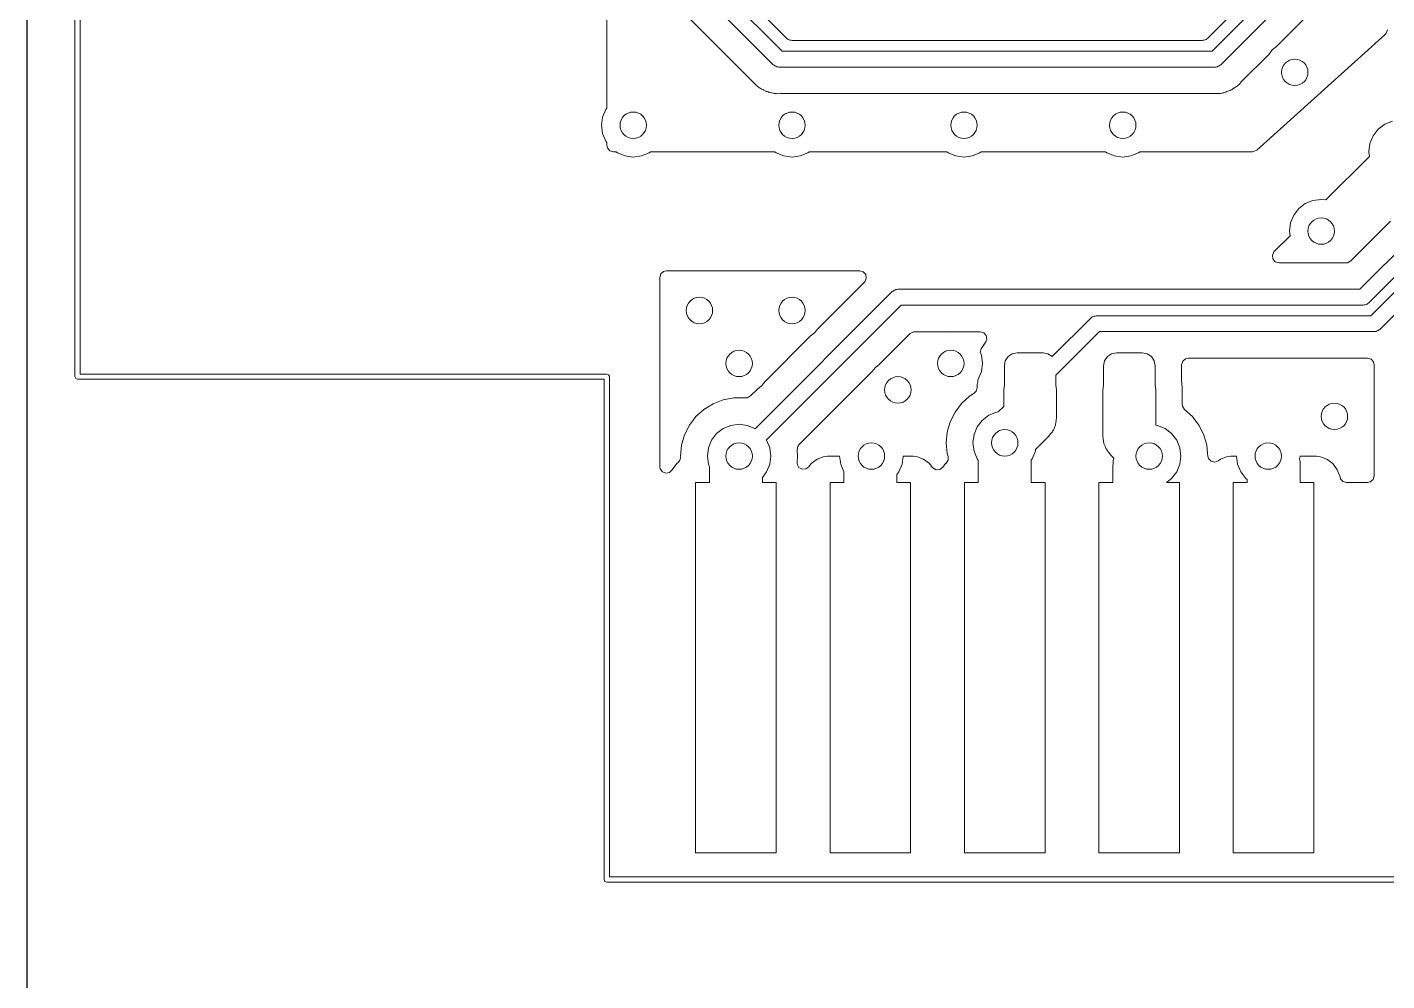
# Model space of a CAD drawing. Header units: millimetres. Extents: x 0 to 594, y 0 to 420.
# Drawn here: x 102.7 to 154.1, y 148.7 to 184.8 of the extents above; entities that cross this region are included whole.
import ezdxf

# ---------------------------------------------------------------- set-up
doc = ezdxf.new("R2010")
doc.units = ezdxf.units.MM
doc.linetypes.add('K5LT32768', pattern=[0])
picture_1 = doc.add_image_def('image1.png', size_in_pixel=(1000, 1000))

msp = doc.modelspace()

# ---------------------------------------------------------------- linework, layer by layer
at = {"color": 7, "linetype": 'K5LT32768', "lineweight": 18}
for p, q in [((104.5, 171.559), (104.5, 299.559)), ((104.7, 299.459), (104.7, 171.659)), ((128.4, 186.683), (131.224, 183.859)), ((131.388, 184.347), (128.888, 186.847)), ((149.812, 186.847), (147.312, 184.347)), ((147.476, 183.859), (150.3, 186.683)), ((124.6, 181.71), (124.6, 186.408)), ((130.888, 183.347), (127.888, 186.347)), ((150.812, 186.347), (147.812, 183.347)), ((127.227, 185.591), (128.76, 184.059)), ((149.91, 184.029), (151.399, 185.518)), ((154.018, 184.485), (149.171, 180.122)), ((154.06, 184.535), (154.018, 184.485)), ((154.1, 184.669), (154.06, 184.535)), ((128.76, 184.059), (130.059, 182.76)), ((131.422, 184.327), (131.388, 184.347)), ((131.45, 184.299), (131.422, 184.327)), ((131.488, 184.289), (131.45, 184.299)), ((131.522, 184.269), (131.488, 184.289)), ((131.562, 184.269), (131.522, 184.269)), ((131.6, 184.259), (131.562, 184.269)), ((147.1, 184.259), (131.6, 184.259)), ((147.138, 184.269), (147.1, 184.259)), ((147.177, 184.269), (147.138, 184.269)), ((147.212, 184.289), (147.177, 184.269)), ((147.25, 184.299), (147.212, 184.289)), ((147.278, 184.327), (147.25, 184.299)), ((147.312, 184.347), (147.278, 184.327)), ((149.751, 183.907), (149.91, 184.029)), ((131.224, 183.859), (147.476, 183.859)), ((148.567, 182.686), (149.629, 183.749)), ((149.629, 183.749), (149.751, 183.907)), ((130.922, 183.327), (130.888, 183.347)), ((130.95, 183.299), (130.922, 183.327)), ((130.988, 183.289), (130.95, 183.299)), ((131.022, 183.269), (130.988, 183.289)), ((131.062, 183.269), (131.022, 183.269)), ((131.1, 183.259), (131.062, 183.269)), ((147.6, 183.259), (131.1, 183.259)), ((147.638, 183.269), (147.6, 183.259)), ((147.677, 183.269), (147.638, 183.269)), ((147.712, 183.289), (147.677, 183.269)), ((147.75, 183.299), (147.712, 183.289)), ((147.778, 183.327), (147.75, 183.299)), ((147.812, 183.347), (147.778, 183.327)), ((130.059, 182.76), (130.079, 182.735)), ((130.079, 182.735), (130.079, 182.735)), ((130.079, 182.735), (130.089, 182.723)), ((130.089, 182.723), (130.128, 182.686)), ((130.128, 182.686), (130.194, 182.624)), ((130.194, 182.624), (130.238, 182.581)), ((130.238, 182.581), (130.249, 182.572)), ((130.249, 182.572), (130.258, 182.564)), ((130.258, 182.564), (130.317, 182.509)), ((130.317, 182.509), (130.329, 182.498)), ((130.329, 182.498), (130.366, 182.477)), ((130.366, 182.477), (130.399, 182.456)), ((130.399, 182.456), (130.432, 182.43)), ((130.432, 182.43), (130.521, 182.392)), ((148.232, 182.41), (148.31, 182.467)), ((148.31, 182.467), (148.32, 182.473)), ((148.32, 182.473), (148.404, 182.523)), ((148.404, 182.523), (148.434, 182.553)), ((148.434, 182.553), (148.463, 182.578)), ((148.463, 182.578), (148.497, 182.603)), ((148.497, 182.603), (148.559, 182.678)), ((148.559, 182.678), (148.567, 182.686)), ((130.521, 182.392), (130.532, 182.386)), ((130.532, 182.386), (130.617, 182.34)), ((130.617, 182.34), (130.648, 182.332)), ((130.648, 182.332), (130.658, 182.329)), ((130.658, 182.329), (130.695, 182.316)), ((130.695, 182.316), (130.734, 182.3)), ((130.734, 182.3), (130.83, 182.284)), ((130.83, 182.284), (130.841, 182.282)), ((130.841, 182.282), (130.935, 182.258)), ((130.935, 182.258), (130.978, 182.258)), ((130.978, 182.258), (131.017, 182.255)), ((131.017, 182.255), (131.059, 182.248)), ((131.059, 182.248), (131.155, 182.257)), ((131.155, 182.257), (131.167, 182.258)), ((131.167, 182.258), (131.592, 182.258)), ((131.592, 182.258), (131.6, 182.259)), ((131.6, 182.259), (131.607, 182.258)), ((131.607, 182.258), (138.092, 182.258)), ((138.092, 182.258), (138.1, 182.259)), ((138.1, 182.259), (138.107, 182.258)), ((138.107, 182.258), (144.092, 182.258)), ((144.092, 182.258), (144.1, 182.259)), ((144.1, 182.259), (144.107, 182.258)), ((144.107, 182.258), (147.429, 182.258)), ((147.429, 182.258), (147.461, 182.254)), ((147.461, 182.254), (147.461, 182.255)), ((147.461, 182.255), (147.476, 182.253)), ((147.476, 182.253), (147.62, 182.258)), ((147.62, 182.258), (147.682, 182.258)), ((147.682, 182.258), (147.696, 182.26)), ((147.696, 182.26), (147.708, 182.261)), ((147.708, 182.261), (147.805, 182.264)), ((147.805, 182.264), (147.846, 182.275)), ((147.846, 182.275), (147.884, 182.283)), ((147.884, 182.283), (147.926, 182.289)), ((147.926, 182.289), (148.016, 182.324)), ((148.016, 182.324), (148.027, 182.328)), ((148.027, 182.328), (148.121, 182.355)), ((148.121, 182.355), (148.157, 182.377)), ((148.157, 182.377), (148.192, 182.394)), ((148.192, 182.394), (148.232, 182.41)), ((124.441, 181.369), (124.561, 181.659)), ((124.561, 181.659), (124.6, 181.71)), ((124.4, 181.059), (124.441, 181.369)), ((124.441, 180.748), (124.4, 181.059)), ((153.561, 180.659), (153.751, 180.907)), ((153.751, 180.907), (154, 181.098)), ((154, 181.098), (154.289, 181.218)), ((124.561, 180.459), (124.441, 180.748)), ((124.6, 180.408), (124.561, 180.459)), ((124.6, 180.307), (124.6, 180.408)), ((153.4, 180.059), (153.441, 180.369)), ((153.441, 180.369), (153.561, 180.659)), ((124.622, 180.204), (124.6, 180.307)), ((124.714, 180.098), (124.622, 180.204)), ((124.848, 180.059), (124.714, 180.098)), ((124.949, 180.059), (124.848, 180.059)), ((125, 180.02), (124.949, 180.059)), ((125.289, 179.9), (125, 180.02)), ((125.6, 179.859), (125.289, 179.9)), ((125.91, 179.9), (125.6, 179.859)), ((126.2, 180.02), (125.91, 179.9)), ((126.251, 180.059), (126.2, 180.02)), ((130.949, 180.059), (126.251, 180.059)), ((131, 180.02), (130.949, 180.059)), ((131.289, 179.9), (131, 180.02)), ((131.6, 179.859), (131.289, 179.9)), ((131.91, 179.9), (131.6, 179.859)), ((132.2, 180.02), (131.91, 179.9)), ((132.251, 180.059), (132.2, 180.02)), ((137.449, 180.059), (132.251, 180.059)), ((137.5, 180.02), (137.449, 180.059)), ((137.789, 179.9), (137.5, 180.02)), ((138.1, 179.859), (137.789, 179.9)), ((138.41, 179.9), (138.1, 179.859)), ((138.7, 180.02), (138.41, 179.9)), ((138.751, 180.059), (138.7, 180.02)), ((143.449, 180.059), (138.751, 180.059)), ((143.5, 180.02), (143.449, 180.059)), ((143.789, 179.9), (143.5, 180.02)), ((144.1, 179.859), (143.789, 179.9)), ((144.41, 179.9), (144.1, 179.859)), ((144.7, 180.02), (144.41, 179.9)), ((144.751, 180.059), (144.7, 180.02)), ((149.005, 180.059), (144.751, 180.059)), ((149.045, 180.062), (149.005, 180.059)), ((149.171, 180.122), (149.045, 180.062)), ((151.777, 178.236), (153.423, 179.882)), ((153.423, 179.882), (153.4, 180.059)), ((150.561, 177.659), (150.751, 177.907)), ((150.751, 177.907), (151, 178.098)), ((151, 178.098), (151.289, 178.218)), ((151.289, 178.218), (151.6, 178.259)), ((151.6, 178.259), (151.777, 178.236)), ((150.4, 177.059), (150.441, 177.369)), ((150.441, 177.369), (150.561, 177.659)), ((154.218, 177.431), (152.719, 175.932)), ((149.824, 176.283), (150.423, 176.882)), ((150.423, 176.882), (150.4, 177.059)), ((149.754, 176.143), (149.812, 176.27)), ((149.812, 176.27), (149.824, 176.283)), ((153.061, 174.859), (154.973, 176.771)), ((155.31, 176.259), (153.398, 174.347)), ((149.774, 176.005), (149.754, 176.143)), ((149.865, 175.899), (149.774, 176.005)), ((150, 175.86), (149.865, 175.899)), ((151.592, 175.86), (150, 175.86)), ((151.6, 175.859), (151.592, 175.86)), ((151.607, 175.86), (151.6, 175.859)), ((152.544, 175.86), (151.607, 175.86)), ((152.597, 175.866), (152.544, 175.86)), ((152.719, 175.932), (152.597, 175.866)), ((153.476, 173.859), (155.388, 175.771)), ((126.6, 175.311), (126.639, 175.445)), ((126.6, 168.157), (126.6, 175.311)), ((126.639, 175.445), (126.745, 175.536)), ((126.745, 175.536), (126.848, 175.559)), ((126.848, 175.559), (134.161, 175.559)), ((134.161, 175.559), (134.295, 175.519)), ((134.295, 175.519), (134.387, 175.414)), ((134.407, 175.276), (134.349, 175.148)), ((134.387, 175.414), (134.407, 175.276)), ((155.724, 175.259), (153.812, 173.347)), ((130.208, 169.592), (135.388, 174.771)), ((134.337, 175.135), (132.57, 173.369)), ((134.349, 175.148), (134.337, 175.135)), ((135.388, 174.771), (135.422, 174.791)), ((135.422, 174.791), (135.45, 174.819)), ((135.45, 174.819), (135.488, 174.829)), ((135.488, 174.829), (135.522, 174.849)), ((135.522, 174.849), (135.562, 174.849)), ((135.562, 174.849), (135.6, 174.859)), ((135.6, 174.859), (153.061, 174.859)), ((135.724, 174.259), (130.633, 169.167)), ((153.186, 174.259), (135.724, 174.259)), ((153.224, 174.269), (153.186, 174.259)), ((153.263, 174.269), (153.224, 174.269)), ((153.297, 174.289), (153.263, 174.269)), ((153.336, 174.299), (153.297, 174.289)), ((153.363, 174.327), (153.336, 174.299)), ((153.398, 174.347), (153.363, 174.327)), ((141.432, 172.316), (142.888, 173.771)), ((142.888, 173.771), (142.922, 173.791)), ((142.922, 173.791), (142.95, 173.819)), ((142.95, 173.819), (142.988, 173.829)), ((142.988, 173.829), (143.022, 173.849)), ((143.022, 173.849), (143.062, 173.849)), ((143.062, 173.849), (143.1, 173.859)), ((143.1, 173.859), (153.476, 173.859)), ((132.448, 173.21), (132.29, 173.088)), ((132.57, 173.369), (132.448, 173.21)), ((134.91, 172.029), (136.066, 173.185)), ((136.066, 173.185), (136.189, 173.252)), ((136.189, 173.252), (136.241, 173.258)), ((136.241, 173.258), (137.592, 173.258)), ((137.592, 173.258), (137.6, 173.259)), ((137.6, 173.259), (137.607, 173.258)), ((137.607, 173.258), (138.713, 173.258)), ((138.713, 173.258), (138.847, 173.218)), ((138.847, 173.218), (138.938, 173.113)), ((143.224, 173.259), (141.575, 171.61)), ((153.6, 173.259), (143.224, 173.259)), ((153.638, 173.269), (153.6, 173.259)), ((153.677, 173.269), (153.638, 173.269)), ((153.712, 173.289), (153.677, 173.269)), ((153.75, 173.299), (153.712, 173.289)), ((153.778, 173.327), (153.75, 173.299)), ((153.812, 173.347), (153.778, 173.327)), ((132.29, 173.088), (130.57, 171.369)), ((138.924, 172.88), (138.754, 172.605)), ((138.958, 172.975), (138.924, 172.88)), ((138.938, 173.113), (138.958, 172.975)), ((138.754, 172.605), (138.713, 172.48)), ((138.713, 172.48), (138.759, 172.369)), ((138.759, 172.369), (138.8, 172.059)), ((139.625, 171.971), (139.662, 172.158)), ((139.662, 172.158), (139.768, 172.316)), ((139.768, 172.316), (139.926, 172.422)), ((139.926, 172.422), (140.112, 172.459)), ((140.112, 172.459), (141.087, 172.459)), ((141.087, 172.459), (141.274, 172.422)), ((141.274, 172.422), (141.432, 172.316)), ((141.432, 172.316), (141.432, 172.316)), ((143.375, 171.971), (143.412, 172.158)), ((143.412, 172.158), (143.518, 172.316)), ((143.518, 172.316), (143.676, 172.422)), ((143.676, 172.422), (143.862, 172.459)), ((143.862, 172.459), (144.837, 172.459)), ((144.837, 172.459), (145.024, 172.422)), ((145.024, 172.422), (145.182, 172.316)), ((145.182, 172.316), (145.288, 172.158)), ((145.288, 172.158), (145.325, 171.971)), ((146.365, 172.144), (146.471, 172.235)), ((146.471, 172.235), (146.574, 172.258)), ((146.574, 172.258), (153.352, 172.258)), ((153.352, 172.258), (153.486, 172.218)), ((153.486, 172.218), (153.577, 172.113)), ((104.7, 171.659), (119.6, 171.659)), ((119.6, 171.659), (124.6, 171.659)), ((124.6, 171.659), (124.67, 171.63)), ((131.861, 168.98), (134.629, 171.749)), ((134.629, 171.749), (134.751, 171.907)), ((134.751, 171.907), (134.91, 172.029)), ((138.759, 171.748), (138.639, 171.459)), ((138.8, 172.059), (138.759, 171.748)), ((139.625, 171.233), (139.625, 171.971)), ((143.375, 171.233), (143.375, 171.971)), ((145.325, 171.971), (145.325, 171.233)), ((146.326, 172.01), (146.365, 172.144)), ((146.326, 171.412), (146.326, 172.01)), ((153.577, 172.113), (153.6, 172.01)), ((153.6, 172.01), (153.6, 167.807)), ((104.529, 171.488), (104.5, 171.559)), ((104.6, 171.459), (104.529, 171.488)), ((119.6, 171.459), (104.6, 171.459)), ((124.5, 171.459), (119.6, 171.459)), ((124.5, 152.559), (124.5, 171.459)), ((124.67, 171.63), (124.7, 171.559)), ((124.7, 171.559), (124.7, 152.659)), ((130.448, 171.21), (130.289, 171.088)), ((130.57, 171.369), (130.448, 171.21)), ((138.599, 171.141), (138.559, 171.007)), ((138.619, 171.359), (138.599, 171.262)), ((138.599, 171.262), (138.599, 171.141)), ((138.624, 171.409), (138.619, 171.359)), ((138.639, 171.459), (138.624, 171.439)), ((138.624, 171.439), (138.624, 171.409)), ((139.6, 171.059), (139.625, 171.233)), ((141.575, 171.61), (141.575, 171.233)), ((141.575, 171.233), (141.6, 171.059)), ((143.35, 171.059), (143.375, 171.233)), ((145.325, 171.233), (145.35, 171.059)), ((146.326, 171.4), (146.326, 171.412)), ((146.351, 171.16), (146.326, 171.4)), ((146.351, 170.506), (146.351, 171.16)), ((128.995, 170.685), (128.615, 170.538)), ((129.396, 170.76), (128.995, 170.685)), ((129.804, 170.76), (129.396, 170.76)), ((129.808, 170.759), (129.804, 170.76)), ((129.811, 170.759), (129.808, 170.759)), ((129.815, 170.759), (129.811, 170.759)), ((129.906, 170.761), (129.815, 170.759)), ((129.815, 170.759), (129.815, 170.759)), ((130.029, 170.828), (129.906, 170.761)), ((130.289, 171.088), (130.029, 170.828)), ((138.308, 170.823), (138.006, 170.548)), ((138.481, 170.93), (138.308, 170.823)), ((138.559, 171.007), (138.481, 170.93)), ((139.6, 170.433), (139.6, 171.059)), ((141.6, 171.059), (141.6, 170.019)), ((143.35, 169.309), (143.35, 171.059)), ((145.35, 171.059), (145.35, 169.726)), ((128.268, 170.323), (127.966, 170.048)), ((128.614, 170.538), (128.268, 170.323)), ((137.76, 170.222), (137.579, 169.857)), ((138.006, 170.548), (137.76, 170.222)), ((138.791, 169.907), (139.04, 170.098)), ((139.04, 170.098), (139.329, 170.218)), ((139.329, 170.218), (139.393, 170.226)), ((139.393, 170.226), (139.6, 170.433)), ((146.359, 170.442), (146.351, 170.506)), ((146.432, 170.323), (146.359, 170.442)), ((146.733, 170.048), (146.432, 170.323)), ((127.72, 169.722), (127.539, 169.357)), ((127.966, 170.048), (127.72, 169.722)), ((128.751, 169.407), (129, 169.598)), ((129, 169.598), (129.289, 169.718)), ((129.289, 169.718), (129.6, 169.759)), ((129.6, 169.759), (129.91, 169.718)), ((129.91, 169.718), (130.2, 169.598)), ((130.2, 169.598), (130.208, 169.592)), ((137.579, 169.857), (137.467, 169.465)), ((138.481, 169.369), (138.601, 169.659)), ((138.601, 169.659), (138.791, 169.907)), ((141.515, 169.64), (141.477, 169.54)), ((141.559, 169.737), (141.515, 169.64)), ((141.564, 169.773), (141.559, 169.737)), ((141.577, 169.806), (141.564, 169.773)), ((141.585, 169.913), (141.577, 169.806)), ((141.6, 170.019), (141.585, 169.913)), ((145.35, 169.726), (145.41, 169.718)), ((145.41, 169.718), (145.7, 169.598)), ((145.7, 169.598), (145.948, 169.407)), ((146.762, 170.011), (146.733, 170.048)), ((146.979, 169.722), (146.762, 170.011)), ((147.161, 169.357), (146.979, 169.722)), ((127.539, 169.357), (127.427, 168.965)), ((128.441, 168.869), (128.561, 169.159)), ((128.561, 169.159), (128.751, 169.407)), ((130.633, 169.167), (130.639, 169.159)), ((130.639, 169.159), (130.759, 168.869)), ((137.467, 169.465), (137.429, 169.059)), ((138.44, 169.059), (138.481, 169.369)), ((141.307, 169.312), (140.807, 168.812)), ((141.371, 169.397), (141.307, 169.312)), ((141.441, 169.478), (141.371, 169.397)), ((141.456, 169.511), (141.441, 169.478)), ((141.477, 169.54), (141.456, 169.511)), ((143.365, 169.203), (143.35, 169.309)), ((143.373, 169.096), (143.365, 169.203)), ((143.385, 169.063), (143.373, 169.096)), ((145.948, 169.407), (146.139, 169.159)), ((146.139, 169.159), (146.259, 168.869)), ((147.273, 168.965), (147.161, 169.357)), ((127.427, 168.965), (127.389, 168.559)), ((127.389, 168.559), (127.392, 168.535)), ((128.4, 168.559), (128.441, 168.869)), ((128.441, 168.248), (128.4, 168.559)), ((130.759, 168.869), (130.8, 168.559)), ((130.8, 168.559), (130.759, 168.248)), ((131.789, 168.328), (131.81, 168.559)), ((131.79, 168.782), (131.816, 168.919)), ((131.81, 168.559), (131.79, 168.782)), ((131.816, 168.919), (131.861, 168.98)), ((132.94, 168.559), (132.821, 168.546)), ((133.4, 168.559), (132.94, 168.559)), ((133.441, 168.248), (133.4, 168.559)), ((135.8, 168.559), (135.759, 168.248)), ((136.179, 168.559), (135.8, 168.559)), ((136.299, 168.546), (136.179, 168.559)), ((137.429, 169.059), (137.467, 168.653)), ((137.467, 168.653), (137.497, 168.545)), ((138.481, 168.748), (138.44, 169.059)), ((138.601, 168.459), (138.481, 168.748)), ((140.799, 168.748), (140.679, 168.459)), ((140.807, 168.812), (140.799, 168.748)), ((143.39, 169.027), (143.385, 169.063)), ((143.435, 168.93), (143.39, 169.027)), ((143.472, 168.83), (143.435, 168.93)), ((143.494, 168.801), (143.472, 168.83)), ((143.509, 168.768), (143.494, 168.801)), ((143.579, 168.687), (143.509, 168.768)), ((143.643, 168.602), (143.579, 168.687)), ((143.768, 168.477), (143.643, 168.602)), ((146.259, 168.869), (146.3, 168.559)), ((146.3, 168.559), (146.259, 168.248)), ((147.302, 168.653), (147.273, 168.965)), ((147.31, 168.557), (147.302, 168.653)), ((147.34, 168.461), (147.31, 168.557)), ((148.18, 168.559), (148.061, 168.546)), ((148.4, 168.559), (148.18, 168.559)), ((148.441, 168.248), (148.4, 168.559)), ((150.8, 168.559), (150.786, 168.454)), ((151.419, 168.559), (150.8, 168.559)), ((151.539, 168.546), (151.419, 168.559)), ((126.615, 168.071), (126.6, 168.157)), ((126.699, 167.959), (126.615, 168.071)), ((127.065, 168.038), (127.061, 168.034)), ((127.068, 168.044), (127.065, 168.038)), ((127.241, 168.274), (127.068, 168.044)), ((127.293, 168.313), (127.241, 168.274)), ((127.365, 168.398), (127.293, 168.313)), ((127.392, 168.535), (127.365, 168.398)), ((128.48, 168.154), (128.441, 168.248)), ((128.48, 167.559), (128.48, 168.154)), ((130.759, 168.248), (130.639, 167.959)), ((131.793, 168.253), (131.789, 168.328)), ((131.86, 168.13), (131.793, 168.253)), ((131.983, 168.063), (131.86, 168.13)), ((132.122, 168.073), (131.983, 168.063)), ((132.234, 168.157), (132.122, 168.073)), ((132.321, 168.273), (132.234, 168.157)), ((132.552, 168.446), (132.321, 168.273)), ((132.821, 168.546), (132.552, 168.446)), ((133.56, 167.961), (133.441, 168.248)), ((135.759, 168.248), (135.639, 167.959)), ((136.568, 168.446), (136.299, 168.546)), ((136.798, 168.273), (136.568, 168.446)), ((136.901, 168.136), (136.798, 168.273)), ((136.924, 168.11), (136.901, 168.136)), ((137.046, 168.043), (136.924, 168.11)), ((137.186, 168.053), (137.046, 168.043)), ((137.298, 168.136), (137.186, 168.053)), ((137.401, 168.274), (137.298, 168.136)), ((137.408, 168.279), (137.401, 168.274)), ((137.42, 168.289), (137.408, 168.279)), ((137.496, 168.406), (137.42, 168.289)), ((137.497, 168.545), (137.496, 168.406)), ((138.64, 168.408), (138.601, 168.459)), ((138.64, 167.559), (138.64, 168.408)), ((140.679, 168.459), (140.64, 168.408)), ((140.64, 168.408), (140.64, 167.559)), ((143.72, 168.179), (143.735, 168.285)), ((143.72, 167.559), (143.72, 168.179)), ((143.735, 168.285), (143.743, 168.391)), ((143.743, 168.391), (143.755, 168.425)), ((143.755, 168.425), (143.76, 168.461)), ((143.76, 168.461), (143.768, 168.477)), ((146.259, 168.248), (146.139, 167.959)), ((147.438, 168.362), (147.34, 168.461)), ((147.575, 168.333), (147.438, 168.362)), ((147.706, 168.381), (147.575, 168.333)), ((147.792, 168.446), (147.706, 168.381)), ((148.061, 168.546), (147.792, 168.446)), ((148.561, 167.959), (148.441, 168.248)), ((150.786, 168.454), (150.8, 168.359)), ((150.8, 168.359), (150.8, 167.559)), ((151.808, 168.446), (151.539, 168.546)), ((152.038, 168.273), (151.808, 168.446)), ((152.21, 168.043), (152.038, 168.273)), ((152.311, 167.774), (152.21, 168.043)), ((126.83, 167.91), (126.699, 167.959)), ((126.967, 167.94), (126.83, 167.91)), ((127.057, 168.03), (126.967, 167.94)), ((127.058, 168.029), (127.057, 168.03)), ((127.061, 168.034), (127.058, 168.029)), ((127.956, 153.559), (127.956, 167.559)), ((127.956, 167.559), (128.48, 167.559)), ((130.639, 167.959), (130.48, 167.751)), ((130.48, 167.751), (130.48, 167.559)), ((130.48, 167.559), (131.004, 167.559)), ((131.004, 167.559), (131.004, 153.559)), ((133.036, 153.559), (133.036, 167.559)), ((133.036, 167.559), (133.56, 167.559)), ((133.56, 167.559), (133.56, 167.961)), ((135.639, 167.959), (135.56, 167.856)), ((135.56, 167.856), (135.56, 167.559)), ((135.56, 167.559), (136.084, 167.559)), ((136.084, 167.559), (136.084, 153.559)), ((138.116, 153.559), (138.116, 167.559)), ((138.116, 167.559), (138.64, 167.559)), ((140.64, 167.559), (141.164, 167.559)), ((141.164, 167.559), (141.164, 153.559)), ((143.196, 153.559), (143.196, 167.559)), ((143.196, 167.559), (143.72, 167.559)), ((145.948, 167.71), (145.751, 167.559)), ((145.751, 167.559), (146.244, 167.559)), ((146.139, 167.959), (145.948, 167.71)), ((146.244, 167.559), (146.244, 153.559)), ((148.276, 153.559), (148.276, 167.559)), ((148.276, 167.559), (148.8, 167.559)), ((148.751, 167.71), (148.561, 167.959)), ((148.8, 167.673), (148.751, 167.71)), ((148.8, 167.559), (148.8, 167.673)), ((150.8, 167.559), (151.324, 167.559)), ((151.324, 167.559), (151.324, 153.559)), ((152.315, 167.758), (152.311, 167.774)), ((152.316, 167.759), (152.315, 167.758)), ((152.331, 167.704), (152.316, 167.759)), ((152.423, 167.598), (152.331, 167.704)), ((152.557, 167.559), (152.423, 167.598)), ((153.352, 167.559), (152.557, 167.559)), ((153.455, 167.581), (153.352, 167.559)), ((153.56, 167.673), (153.455, 167.581)), ((153.6, 167.807), (153.56, 167.673)), ((131.004, 153.559), (127.956, 153.559)), ((136.084, 153.559), (133.036, 153.559)), ((141.164, 153.559), (138.116, 153.559)), ((146.244, 153.559), (143.196, 153.559)), ((151.324, 153.559), (148.276, 153.559)), ((124.7, 152.659), (154.5, 152.659)), ((124.529, 152.488), (124.5, 152.559)), ((124.6, 152.459), (124.529, 152.488)), ((154.6, 152.459), (124.6, 152.459))]:
    msp.add_line(p, q, dxfattribs=at)
for centre in [(150.6, 183.059), (125.6, 181.059), (131.6, 181.059), (138.1, 181.059), (144.1, 181.059), (151.6, 177.059), (128.1, 174.059), (131.6, 174.059), (129.6, 172.059), (137.6, 172.059), (135.6, 171.059), (152.1, 170.059), (139.64, 169.059), (129.6, 168.559), (134.6, 168.559), (145.1, 168.559), (149.6, 168.559)]:
    msp.add_circle(centre, 0.5, dxfattribs=at)

# ---------------------------------------------------------------- pictures from other files: only their frames are drawn
image = msp.add_image(picture_1, insert=(102.693, 139.227), size_in_units=(173.712, 173.712))
image.dxf.flags = 15

doc.saveas('drawing.dxf')
